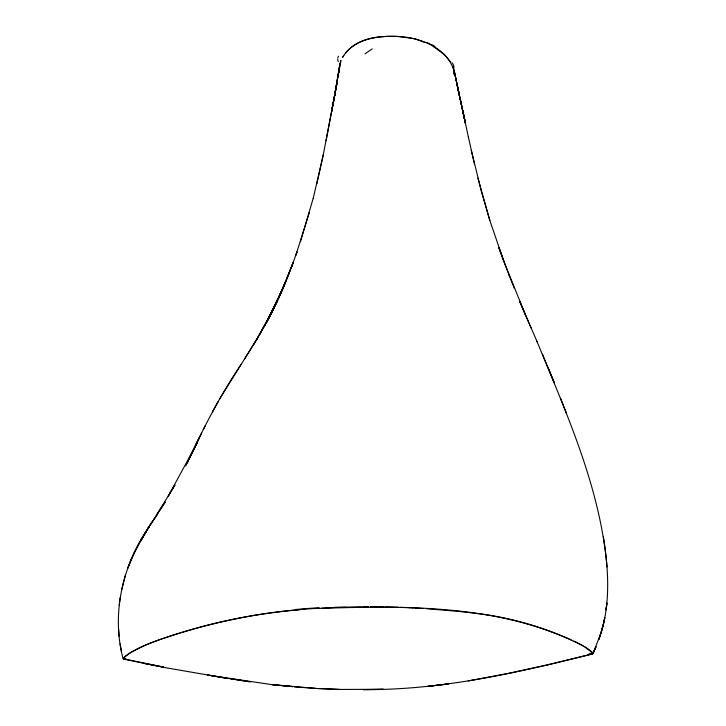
<?xml version="1.0" encoding="UTF-8"?>
<svg xmlns="http://www.w3.org/2000/svg" width="726" height="726" viewBox="0 0 726 726"><rect width="100%" height="100%" fill="white"/><g stroke="black" fill="none" stroke-linecap="round" stroke-linejoin="round"><path stroke-width="1.09" d="M339.36 70.358L339.396 72.319M454.14 74.406L454.113 72.373M340.675 60.721L339.623 65.503L339.405 71.429M339.459 68.471L341.002 60.648M601.164 632.573L602.943 625.903L598.796 639.588C610.965 606.618 608.687 570.545 603.351 536.441M125.571 658.754C118.057 660.569 132.531 651.122 133.693 650.904C147.069 643.445 161.762 638.844 176.273 634.152C220.94 620.031 267.35 611.492 314.104 608.533C404.219 605.756 500.786 603.46 583.141 645.904M133.738 553.856L140.808 540.298L140.481 540.934L148.984 526.985C122.549 564.919 111.051 613.951 123.184 659.108M606.891 602.961L606.047 609.949L606.836 603.487M120.189 597.661L119.182 605.284M339.868 63.806L334.541 96.168L339.469 67.237L337.118 81.466M336.946 82.528L331.737 111.078M334.241 97.574L336.81 83.599M331.637 111.477L336.764 84.125L323.297 154.711L316.845 183.859M326.092 140.644L334.123 98.4L331.564 111.831M323.306 154.656L313.224 198.289M604.803 617.753L603.134 625.122L604.713 618.198M121.541 590.238L125.353 575.328M313.278 198.062L300.428 241.767L300.618 241.132M309.222 212.999L309.367 212.536L295.827 255.207L296.126 254.281M601.064 632.9L592.96 653.563L596.073 646.784M292.015 265.58L291.081 268.157L296.979 251.94L296.517 253.183M288.131 275.644L293.286 262.349L277.895 299.729L285.291 282.741M292.605 264.046L286.743 279.147L287.396 277.477M284.392 284.828L288.912 273.766M279.791 295.391L286.18 280.681L270.163 315.574L280.508 294.03L269.019 317.58L277.477 300.709L264.591 325.892L276.243 303.15M278.312 298.613L283.821 286.471L266.451 322.671L279.437 296.262M592.879 653.808L595.946 647.029M282.786 288.73L276.089 303.368L280.762 293.204M187.199 462.807C202.971 428.93 220.014 395.561 241.014 364.57M185.738 465.929L201.701 432.896M273.784 308.105L267.758 320.057M195.811 444.757L199.369 437.596L187.453 462.308L197.254 442.542L188.824 459.113L195.112 446.726L168.278 496.121L174.975 484.877L156.771 514.689L165.21 502.074L148.231 527.929L140.508 541.405L148.431 527.53L157.197 514.553L148.431 527.53L140.481 540.934M203.362 429.483L205.267 425.663M186.655 463.415L192.971 450.864M133.62 554.219L140.808 540.298M270.09 315.583L256.668 339.587L274.319 307.334L266.006 323.188M261.451 331.383L273.049 309.757M218.181 401.505L212.319 412.123M262.903 328.742L267.404 320.565M259.572 334.505L261.015 332.063L253.22 345.222M219.778 398.719L257.467 338.207L244.617 358.898M342.654 57.418C352.872 39.513 375.968 35.855 394.826 36.364A21.299 5.227 0.2 0 1 396.959 36.445M342.736 56.873L343.707 55.521M345.413 53.379C354.252 41.772 369.18 37.443 383.165 36.609A28.387 6.788 0.2 0 1 393.919 36.345C416.942 36.3 447.488 46.582 454.049 71.293M125.852 658.691C119.409 660.025 129.909 652.674 131.615 652.102C143.222 645.26 156.045 640.849 168.768 636.575C211.057 622.645 254.917 613.288 299.339 609.767M591.799 654.035C516.985 672.893 440.8 690.217 363.209 689.636L383.319 689.273L340.303 689.455L318.85 688.529M592.534 653.944L547.858 664.807M547.821 664.835L508.227 673.419L468.152 680.952M448.604 683.919L428.068 686.324L447.806 684.028M321.8 608.161L335.131 607.471M345.304 607.117L361.294 606.8M362.51 606.791L368.581 606.755M370.378 606.745L377.493 606.773M378.673 606.782L384.018 606.845M385.225 606.872L390.779 607M391.414 607.018L398.465 607.245M400.407 607.326L406.17 607.571M407.44 607.626L413.693 607.943M340.303 689.455L317.362 688.538L271.696 684.618L207.373 674.98L228.046 678.529M414.918 608.007L422.841 608.497M397.685 36.482L414.365 38.641L425.255 42.571M294.475 686.923L315.846 688.348M426.489 608.724L461.019 611.601M273.257 684.79L292.95 686.642L271.696 684.618M590.174 653.908L592.643 653.899L592.861 653.228L584.956 647.02M478.706 613.679C510.641 617.717 541.868 626.756 571.235 639.896M589.049 653.781C602.045 655.469 575.282 641.421 573.903 641.131M250.597 681.905L229.697 678.619L249 681.669M226.648 678.265L164.058 667.439L123.62 659.117M144.029 663.464L163.858 667.14L123.393 658.791M433.113 46.491L434.447 47.263M434.729 47.462L444.285 54.595L450.937 62.336M537.195 341.937L519.689 301.462L531.341 328.506M536.913 341.265C566.697 414.038 600.211 487.645 607 566.924M525.624 315.32L503.844 261.424M542.467 354.215L554.328 382.847L548.665 368.962M509.017 275.018L514.398 288.549M566.525 413.557L560.554 398.238M509.117 275.254L498.953 247.902M498.971 247.911L503.926 261.596L489.832 220.468L477.899 178.142M453.269 66.846L454.167 74.306M489.878 220.568L481.519 191.927L471.274 150.273M474.486 164.267L468.334 136.842M462.389 109.299L456.981 84.189L465.33 122.912L459.812 97.284L462.507 109.69M456.781 83.045L454.095 70.64L459.649 96.431M465.411 123.193L462.625 110.298L465.457 123.42M462.589 110.016L468.37 137.014M456.908 83.644L459.494 95.914L453.714 68.335M120.135 643.835L121.478 651.531M118.556 628.507L119.155 636.321M338.234 61.619A430.781 56.737 -19.2 0 1 337.753 59.096M426.815 42.498A177.335 35.719 3.3 0 1 431.607 44.885M432.251 44.903A169.793 32.915 4.2 0 1 434.983 46.5M460.647 611.655A106.568 11.298 2.6 0 1 478.28 613.706M452.307 62.89A553.956 56.773 22.7 0 1 454.086 67.182M337.781 57.98A419.864 49.323 -23.2 0 1 338.461 56.238M365.051 53.896A350.876 46.019 -18.8 0 1 372.22 48.905M334.74 607.335A91.222 12.478 0.8 0 1 345.004 606.972M296.272 609.432A148.857 14.738 -0.3 0 1 319.104 607.707M130.716 560.672L127.767 568.159L133.947 553.484L130.716 560.672"/></g></svg>
